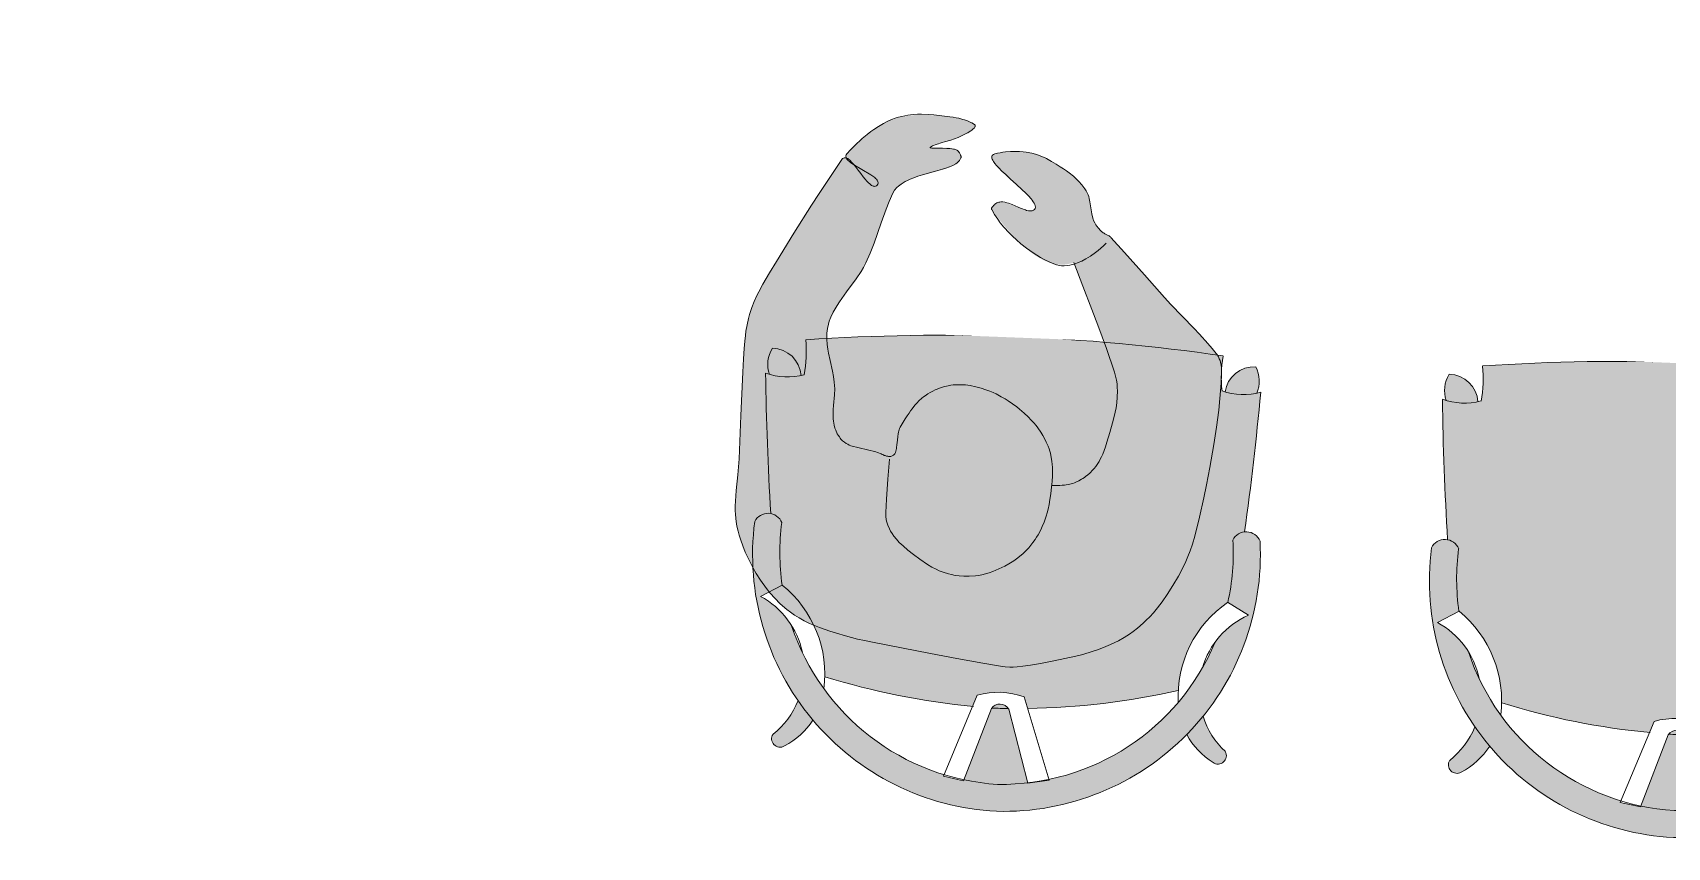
# Model space of a CAD drawing. Header units: millimetres. Extents: x 20521 to 81475, y 14901 to 52339.
# Drawn here: x 27099 to 28854, y 26085 to 26960 of the extents above; entities that cross this region are included whole.
import ezdxf

# ---------------------------------------------------------------- set-up
doc = ezdxf.new("R2010")
doc.units = ezdxf.units.MM
doc.header["$MEASUREMENT"] = 0
for name, color, linetype, lineweight in [('FURN-FREE', 1, 'Continuous', 0), ('PRES-FILL', 7, 'Continuous', 0), ('PRES-PEOP', 42, 'Continuous', 0)]:
    doc.layers.add(name, color=color, linetype=linetype, lineweight=lineweight)

# ---------------------------------------------------------------- blocks, each defined once
blk = doc.blocks.new('wishbone')
at = {"layer": 'PRES-FILL', "linetype": 'ByBlock', "lineweight": -2}
for points in [[(-37.8, 277.2, 0.130777), (-3.2, 307.3, -0.306335), (224.4, 469.1, -0.036506), (260.6, 465.6), (261, 466.7), (282.8, 462.6), (282.2, 460.9, -0.243242), (452, 307.3, 0.130777), (486.6, 277.2), (463.9, 264.3, -0.067728), (466.8, 197.2, 0.647408), (496, 197.1, 0.43745), (224.4, 498.1, 0.43745), (-47.2, 197.1, 0.647408), (-18, 197.2, -0.067728), (-15, 264.3)], [(224.4, 469.1, 0.032547), (192.1, 466.2), (215.5, 388, 0.563813), (234.1, 388.1), (260.6, 465.6, 0.036506)], [(6.8, 387.5, -0.023854), (23.5, 407.8, 0.127399), (-5.9, 436.8, 0.803319), (-18.7, 424.5, -0.128112)], [(425.3, 407.8, -0.023854), (442, 387.5, -0.128112), (467.5, 424.5, 0.803319), (454.7, 436.8, 0.127399)], [(463.7, 264.2, -0.23081), (414.2, 360.7, 0.052465), (254.4, 386.3), (254.3, 386.1), (249.9, 374.3, -0.15836), (199.4, 374.2), (195.2, 386.4, 0.052724), (34.6, 360.7, -0.23081), (-14.9, 264.2), (-15, 264.3, 0.067728), (-18, 197.2, -0.256697), (-30.3, 187.8, 0.011555), (-41.7, 37.5, -0.149337), (-0.1, 37.6, -0.072231), (0, 0, 0.02684), (224.4, -12, 0.02684), (448.8, 0, -0.072231), (448.9, 37.6, -0.149337), (490.5, 37.5, 0.011555), (479.1, 187.8, -0.256697), (466.8, 197.2, 0.067728), (463.9, 264.3)], [(-3.4, 38.5, 0.121346), (-37.4, 38.7, 0.226734), (-35.3, 10.3, 0.384766)], [(486.2, 38.7, 0.121346), (452.2, 38.5, 0.384766), (484.1, 10.3, 0.226734)]]:
    blk.add_hatch(color=7, dxfattribs=at).paths.add_polyline_path(points)
at = {"layer": 'FURN-FREE', "linetype": 'ByBlock', "lineweight": -2}
for p, q in [((169.1, 462.3), (192, 466.6)), ((199.4, 374.2), (169.1, 462.3)), ((192, 466.6), (215.5, 388)), ((234.1, 388.1), (261, 466.7)), ((282.8, 462.6), (249.9, 374.3)), ((261, 466.7), (282.8, 462.6)), ((-37.8, 277.2), (-14.9, 264.2)), ((486.6, 277.2), (463.7, 264.2))]:
    blk.add_line(p, q, dxfattribs=at)
for centre, radius, start, end in [((227.7, 222.1), 276, 90.6858, 185.1938), ((221.1, 222.1), 276, 354.8062, 89.3142), ((230.2, 219.9), 249.3, 91.3373, 159.4639), ((218.6, 219.9), 249.3, 20.5361, 88.6627), ((-10.9, 429.2), 9.04, 56.1779, 211.2802), ((-77, 357.2), 89.1, 19.9162, 49.1183), ((-47, 365.4), 82.3, 31.0105, 60.0518), ((495.8, 365.4), 82.3, 119.9482, 148.9895), ((525.8, 357.2), 89.1, 130.8817, 160.0838), ((459.8, 429.2), 9.04, 328.7198, 123.8221), ((236.4, -386.2), 773.7, 93.0479, 105.1203), ((224.8, 393.7), 10.9, 211.3681, 329.0276), ((236.4, -386.2), 773.7, 90.1983, 91.5103), ((212.4, -386.2), 773.7, 74.8797, 86.9521), ((-89.1, 363.1), 123.6, 306.8706, 4.9264), ((224.4, 451.9), 81.7, 252.2006, 288.1951), ((537.9, 363.1), 123.6, 175.0736, 233.1294), ((-77, 357.2), 89.1, 296.1194, 345.8993), ((525.8, 357.2), 89.1, 194.1007, 243.8806), ((230.2, 219.9), 249.3, 169.7255, 185.224), ((218.6, 219.9), 249.3, 354.776, 10.2745), ((-32.6, 203.7), 16, 204.3592, 336.0365), ((481.4, 203.7), 16, 203.9635, 335.6408), ((3216.8, -134.4), 3263, 174.3331, 176.9812), ((-2768, -134.4), 3263, 3.0188, 5.6669), ((-20.7, -30.5), 71.1, 73.2106, 107.1851), ((-6.7, 26.7), 33, 158.6902, 209.7899), ((-35, 42.1), 31.8, 269.3755, 353.5556), ((-129.6, 18.4), 130.9, 351.9351, 8.4606), ((578.4, 18.4), 130.9, 171.5394, 188.0649), ((469.5, -30.5), 71.1, 72.8149, 106.7894), ((483.8, 42.1), 31.8, 186.4444, 270.6245), ((455.5, 26.7), 33, 330.2101, 21.3098), ((223.7, 2082.7), 2094.7, 263.8705, 270.0203), ((225.1, 2082.7), 2094.7, 269.9797, 276.1295)]:
    blk.add_arc(centre, radius, start, end, dxfattribs=at)
blk = doc.blocks.new('wishbone_1')
at = {"layer": 'PRES-FILL', "linetype": 'ByBlock', "lineweight": -2}
for points in [[(-37.8, 277.2, 0.130777), (-3.2, 307.3, -0.306335), (224.4, 469.1, -0.036506), (260.6, 465.6), (261, 466.7), (282.8, 462.6), (282.2, 460.9, -0.243242), (452, 307.3, 0.130777), (486.6, 277.2), (463.9, 264.3, -0.067728), (466.8, 197.2, 0.647408), (496, 197.1, 0.43745), (224.4, 498.1, 0.43745), (-47.2, 197.1, 0.647408), (-18, 197.2, -0.067728), (-15, 264.3)], [(224.4, 469.1, 0.032547), (192.1, 466.2), (215.5, 388, 0.563813), (234.1, 388.1), (260.6, 465.6, 0.036506)], [(6.8, 387.5, -0.023854), (23.5, 407.8, 0.127399), (-5.9, 436.8, 0.803319), (-18.7, 424.5, -0.128112)], [(425.3, 407.8, -0.023854), (442, 387.5, -0.128112), (467.5, 424.5, 0.803319), (454.7, 436.8, 0.127399)], [(463.7, 264.2, -0.23081), (414.2, 360.7, 0.052465), (254.4, 386.3), (254.3, 386.1), (249.9, 374.3, -0.15836), (199.4, 374.2), (195.2, 386.4, 0.052724), (34.6, 360.7, -0.23081), (-14.9, 264.2), (-15, 264.3, 0.067728), (-18, 197.2, -0.256697), (-30.3, 187.8, 0.011555), (-41.7, 37.5, -0.149337), (-0.1, 37.6, -0.072231), (0, 0, 0.02684), (224.4, -12, 0.02684), (448.8, 0, -0.072231), (448.9, 37.6, -0.149337), (490.5, 37.5, 0.011555), (479.1, 187.8, -0.256697), (466.8, 197.2, 0.067728), (463.9, 264.3)], [(-3.4, 38.5, 0.121346), (-37.4, 38.7, 0.226734), (-35.3, 10.3, 0.384766)], [(486.2, 38.7, 0.121346), (452.2, 38.5, 0.384766), (484.1, 10.3, 0.226734)]]:
    blk.add_hatch(color=7, dxfattribs=at).paths.add_polyline_path(points)
at = {"layer": 'FURN-FREE', "linetype": 'ByBlock', "lineweight": -2}
for p, q in [((169.1, 462.3), (192, 466.6)), ((199.4, 374.2), (169.1, 462.3)), ((192, 466.6), (215.5, 388)), ((234.1, 388.1), (261, 466.7)), ((282.8, 462.6), (249.9, 374.3)), ((261, 466.7), (282.8, 462.6)), ((-37.8, 277.2), (-14.9, 264.2)), ((486.6, 277.2), (463.7, 264.2))]:
    blk.add_line(p, q, dxfattribs=at)
for centre, radius, start, end in [((227.7, 222.1), 276, 90.6858, 185.1938), ((221.1, 222.1), 276, 354.8062, 89.3142), ((230.2, 219.9), 249.3, 91.3373, 159.4639), ((218.6, 219.9), 249.3, 20.5361, 88.6627), ((-10.9, 429.2), 9.04, 56.1779, 211.2802), ((-77, 357.2), 89.1, 19.9162, 49.1183), ((-47, 365.4), 82.3, 31.0105, 60.0518), ((495.8, 365.4), 82.3, 119.9482, 148.9895), ((525.8, 357.2), 89.1, 130.8817, 160.0838), ((459.8, 429.2), 9.04, 328.7198, 123.8221), ((236.4, -386.2), 773.7, 93.0479, 105.1203), ((224.8, 393.7), 10.9, 211.3681, 329.0276), ((236.4, -386.2), 773.7, 90.1983, 91.5103), ((212.4, -386.2), 773.7, 74.8797, 86.9521), ((-89.1, 363.1), 123.6, 306.8706, 4.9264), ((224.4, 451.9), 81.7, 252.2006, 288.1951), ((537.9, 363.1), 123.6, 175.0736, 233.1294), ((-77, 357.2), 89.1, 296.1194, 345.8993), ((525.8, 357.2), 89.1, 194.1007, 243.8806), ((230.2, 219.9), 249.3, 169.7255, 185.224), ((218.6, 219.9), 249.3, 354.776, 10.2745), ((-32.6, 203.7), 16, 204.3592, 336.0365), ((481.4, 203.7), 16, 203.9635, 335.6408), ((3216.8, -134.4), 3263, 174.3331, 176.9812), ((-2768, -134.4), 3263, 3.0188, 5.6669), ((-20.7, -30.5), 71.1, 73.2106, 107.1851), ((-6.7, 26.7), 33, 158.6902, 209.7899), ((-35, 42.1), 31.8, 269.3755, 353.5556), ((-129.6, 18.4), 130.9, 351.9351, 8.4606), ((578.4, 18.4), 130.9, 171.5394, 188.0649), ((469.5, -30.5), 71.1, 72.8149, 106.7894), ((483.8, 42.1), 31.8, 186.4444, 270.6245), ((455.5, 26.7), 33, 330.2101, 21.3098), ((223.7, 2082.7), 2094.7, 263.8705, 270.0203), ((225.1, 2082.7), 2094.7, 269.9797, 276.1295)]:
    blk.add_arc(centre, radius, start, end, dxfattribs=at)
blk = doc.blocks.new('*U113')
at = {"layer": 'PRES-FILL', "color": 7, "linetype": 'ByBlock', "lineweight": -2, "rotation": 87.78686084466047}
for name, p in [('wishbone', (-344.5, 526.2)), ('wishbone_1', (-372.6, -200.7))]:
    blk.add_blockref(name, p, dxfattribs=at)
at = {"linetype": 'ByBlock', "lineweight": -2}
blk.add_wipeout([(-307.3, 1199.3), (891.8, 1153), (799.1, -1245.2), (-400, -1198.9)], dxfattribs=at).dxf.layer = 'FURN-FREE'
blk = doc.blocks.new('*U126')
at = {"layer": 'PRES-FILL', "linetype": 'ByBlock', "lineweight": -2}
h = blk.add_hatch(color=0, dxfattribs=at)
edge = h.paths.add_edge_path(flags=16)
edge.add_spline(control_points=[(-87.1, -291.1), (-88.9, -288.5), (-89.4, -283.3), (-89.5, -277.4)], knot_values=[0, 0, 0, 0, 1, 1, 1, 1], degree=3, periodic=0)
edge.add_spline(control_points=[(-89.5, -277.4), (-94.1, -264.3), (-102.3, -248.1), (-95, -247.6), (-88, -247), (-89.7, -264.1), (-89.5, -277.4)], knot_values=[0, 0, 0, 0, 0.509531, 0.509531, 0.509531, 1, 1, 1, 1], degree=3, periodic=0)
edge.add_spline(control_points=[(-89.5, -277.4), (-87.5, -283), (-86.2, -288.1), (-87.1, -291.1)], knot_values=[0, 0, 0, 0, 1, 1, 1, 1], degree=3, periodic=0)
edge.add_spline(control_points=[(-87.1, -291.1), (-86, -292.7), (-84.3, -293.3), (-82, -292.6), (-63.6, -286.7), (-44.9, -280.7), (-26.4, -274.1), (-4, -266.1), (18.4, -258.1), (40.8, -249.8), (62.1, -241.9), (84, -234.3), (102, -220.3), (117.4, -208.3), (129.9, -193.2), (142.6, -178.6), (163, -155.2), (182.9, -131.3), (203.2, -107.9), (213.2, -96.5), (224.2, -86), (234.3, -74.7), (246.7, -60.8), (254.8, -44.4), (259.7, -25), (268.8, 10.8), (269.4, 46.9), (252.7, 77.9), (241.3, 99.1), (227.3, 117.8), (212, 135.7), (198.2, 151.6), (184.4, 167.6), (170.6, 183.5), (153.9, 202.7), (137.1, 221.9), (119.8, 240.6), (106.8, 254.7), (88.4, 262.4), (71.1, 271.5), (49.3, 282.9), (28.3, 292.7), (3.3, 297.3), (-21.5, 302), (-44.7, 298.6), (-68.4, 290.7), (-91.1, 283.2), (-111.9, 273.8), (-130.5, 259.8), (-157.5, 239.5), (-182.8, 217.5), (-207.6, 194.9), (-226.2, 177.9), (-244, 160), (-260.3, 140.7), (-265.4, 134.8), (-270.1, 127.5), (-269.8, 119.5), (-269, 91.5), (-265, 65.1), (-263.2, 38), (-261.2, 9.3), (-260.2, -19.6), (-257.9, -48.3), (-257.6, -51.7), (-255, -54.6), (-254.2, -58), (-253.4, -61.6), (-253.2, -65.2), (-253.5, -68.8), (-254.4, -82.4), (-267.6, -92.2), (-268.2, -106.7), (-269, -125.4), (-262.5, -142.7), (-255.6, -157.8), (-248.2, -173.7), (-230.6, -189), (-215.1, -195.9), (-194.6, -205.1), (-227.5, -119.8), (-210.4, -122.7), (-200.6, -124.4), (-194.9, -152.8), (-181.9, -153.3), (-179.8, -153.3), (-175.7, -153.3), (-175.6, -151), (-174.7, -121.2), (-175.9, -84.2), (-191.9, -63.8), (-196.2, -58.4), (-202.4, -54.5), (-209.7, -51.7)], knot_values=[0, 0, 0, 0, 0.004098, 0.004098, 0.004098, 0.036354, 0.036354, 0.036354, 0.07573, 0.07573, 0.07573, 0.113201, 0.113201, 0.113201, 0.145266, 0.145266, 0.145266, 0.196552, 0.196552, 0.196552, 0.221625, 0.221625, 0.221625, 0.252365, 0.252365, 0.252365, 0.309173, 0.309173, 0.309173, 0.348127, 0.348127, 0.348127, 0.382965, 0.382965, 0.382965, 0.425054, 0.425054, 0.425054, 0.456865, 0.456865, 0.456865, 0.496842, 0.496842, 0.496842, 0.536467, 0.536467, 0.536467, 0.574696, 0.574696, 0.574696, 0.630228, 0.630228, 0.630228, 0.671879, 0.671879, 0.671879, 0.684675, 0.684675, 0.684675, 0.729775, 0.729775, 0.729775, 0.777357, 0.777357, 0.777357, 0.783126, 0.783126, 0.783126, 0.789055, 0.789055, 0.789055, 0.811446, 0.811446, 0.811446, 0.840448, 0.840448, 0.840448, 0.871083, 0.871083, 0.871083, 0.911485, 0.911485, 0.911485, 0.934486, 0.934486, 0.934486, 0.938181, 0.938181, 0.938181, 0.987094, 0.987094, 0.987094, 1, 1, 1, 1], degree=3, periodic=0)
edge.add_line((-209.7, -51.7), (-194, 0))
edge.add_spline(control_points=[(-194, 0), (-187, 22.7), (-179.6, 45.3), (-171.5, 67.7), (-163, 91.4), (-139.6, 107.6), (-118.7, 121.9), (-107.4, 129.7), (-96.1, 136.5), (-80.5, 136.9), (-68.4, 137.2), (-58.5, 133.8), (-50.1, 127.2)], knot_values=[0, 0, 0, 0, 0.324205, 0.324205, 0.324205, 0.66843, 0.66843, 0.66843, 0.855113, 0.855113, 0.855113, 1, 1, 1, 1], degree=3, periodic=0)
edge.add_line((-50.1, 127.2), (-43.4, 121.9))
edge.add_spline(control_points=[(-43.4, 121.9), (-53, 112), (-61.7, 101.2), (-66.2, 86.4), (-72, 67.4), (-70.6, 51.9), (-65.8, 32.4), (-60.9, 12.4), (-52.4, -3.9), (-40.5, -16.6), (-29.8, -28), (-15.7, -35.9), (4.1, -37.8), (21.4, -39.5), (32.8, -32.6), (46, -27.7), (56.1, -23.9), (64, -4.3), (73.4, -9.4), (78.2, -11.9), (80, -18.4), (83, -23.2), (90.4, -35.2), (104.9, -43.5), (103.9, -59.9), (102.6, -82.9), (81.9, -92.8), (71.8, -109.6), (62.8, -124.7), (56.9, -143.1), (45.7, -155.8), (27.6, -176.6), (-8.7, -176.6), (-33.9, -189.3), (-57.3, -201), (-80, -218.6), (-102.9, -230.2), (-126.4, -242.2), (-170.3, -203.5), (-183.9, -215.1), (-185.4, -216.4), (-186.2, -221.3), (-185.7, -224), (-184, -232.5), (-161.6, -243.7), (-165.3, -244.4), (-170.3, -245.4), (-189.8, -234), (-202.1, -232.4), (-207, -231.8), (-219.2, -228.5), (-217.4, -233.8), (-214.3, -243.7), (-208.3, -250.8), (-201.7, -257.1), (-184.8, -273.2), (-168.6, -289.9), (-141.4, -295.4), (-121.8, -299.2), (-104.3, -296.7), (-90.1, -293.9), (-88.5, -293.6), (-87.5, -292.6), (-87.1, -291.1)], knot_values=[0, 0, 0, 0, 0.044568, 0.044568, 0.044568, 0.101682, 0.101682, 0.101682, 0.159954, 0.159954, 0.159954, 0.212108, 0.212108, 0.212108, 0.25772, 0.25772, 0.25772, 0.292514, 0.292514, 0.292514, 0.310285, 0.310285, 0.310285, 0.355053, 0.355053, 0.355053, 0.417583, 0.417583, 0.417583, 0.47369, 0.47369, 0.47369, 0.564976, 0.564976, 0.564976, 0.649839, 0.649839, 0.649839, 0.736981, 0.736981, 0.736981, 0.746599, 0.746599, 0.746599, 0.777051, 0.777051, 0.777051, 0.817948, 0.817948, 0.817948, 0.83422, 0.83422, 0.83422, 0.863911, 0.863911, 0.863911, 0.939425, 0.939425, 0.939425, 0.993629, 0.993629, 0.993629, 1, 1, 1, 1], degree=3, periodic=0)
at = {"layer": 'PRES-PEOP', "color": 0, "linetype": 'ByBlock', "lineweight": -2, "flags": 128}
for points in [[(-250.1, -46.7), (-246, -46.2), (-242, -45.9), (-238.3, -45.8), (-234.8, -45.8), (-228.2, -46.1), (-222.5, -46.7), (-217.6, -47.6), (-213.6, -48.7), (-210.1, -49.8), (-207.3, -50.9), (-204.9, -52.1), (-202.9, -53.1), (-199.6, -55.3), (-197.4, -57.1), (-195.8, -58.6), (-193.7, -61.1), (-191.9, -63.8), (-189.4, -68.6), (-187.1, -73.3), (-185.1, -77.9), (-181.9, -87), (-179.4, -95.2), (-177.6, -102.6), (-176.4, -109), (-175.5, -114.7), (-174.9, -119.6), (-174.2, -128.1), (-174.1, -134.2), (-174.2, -138.7), (-174.7, -145.1), (-175.6, -151), (-175.6, -151.2), (-175.7, -151.4), (-175.8, -151.5), (-175.9, -151.6), (-176, -151.8), (-176.2, -152), (-176.4, -152.2), (-176.7, -152.3), (-176.9, -152.4), (-177.2, -152.5), (-177.5, -152.6), (-178, -152.8), (-178.5, -152.9), (-178.9, -152.9), (-179.7, -153.1), (-180.3, -153.1), (-181.1, -153.2), (-181.5, -153.2), (-181.9, -153.3), (-183.2, -153.3), (-184.4, -153.1), (-185.5, -152.8), (-186.6, -152.4), (-187.5, -151.9), (-188.4, -151.3), (-190.1, -150), (-191.6, -148.4), (-192.9, -146.7), (-194.1, -145.1), (-196.2, -141.7), (-199.6, -135.3), (-200.9, -133), (-202, -131.1), (-202.9, -129.5), (-203.8, -128.2), (-204.5, -127.1), (-205.9, -125.5), (-207, -124.5), (-207.8, -123.8), (-209.1, -123.1), (-209.7, -122.9), (-210.4, -122.7), (-211.9, -122.7), (-213.1, -123.1), (-214.1, -124), (-214.8, -125.1), (-215.3, -126.5), (-215.7, -128.1), (-215.9, -129.9), (-215.9, -131.9), (-215.9, -133.9), (-215.7, -138.3), (-215.2, -142.8), (-214.5, -147.4), (-213.1, -156.3), (-211.7, -164.2), (-210.6, -171.1), (-209.7, -176.7), (-209.2, -181.3), (-208.9, -185), (-208.8, -187.9), (-208.9, -190.2), (-209.1, -191.9), (-209.4, -193.2), (-209.8, -194.2), (-210.2, -194.9), (-211, -195.8), (-211.8, -196.3), (-212.5, -196.4), (-213.7, -196.3), (-215.1, -195.9), (-217.9, -194.7), (-220.5, -193.3), (-223.1, -191.9), (-225.5, -190.4), (-230.1, -187.4), (-234, -184.3), (-237.4, -181.5), (-240.3, -178.8), (-242.7, -176.4), (-246.7, -172), (-249.3, -168.6), (-251.2, -165.9), (-253.6, -161.9), (-254.6, -159.8), (-255.6, -157.8), (-258, -151.8), (-260.1, -146.6), (-261.8, -141.8), (-263.3, -137.7), (-264.4, -133.9), (-265.3, -130.7), (-266.7, -124.8), (-267.5, -120.4), (-267.9, -117), (-268.2, -111.9), (-268.2, -106.7), (-267.9, -104), (-267.4, -101.6), (-266.8, -99.5), (-266.1, -97.5), (-265.3, -95.7), (-263.7, -92.3), (-257.2, -80.9), (-255.9, -77.9), (-255, -75.7), (-254.4, -74), (-253.8, -71.4), (-253.5, -68.8), (-253.4, -67.4), (-253.4, -66.2), (-253.4, -65.2), (-253.4, -63.4), (-253.5, -62.1), (-253.6, -61.1), (-253.9, -59.5), (-254.2, -58), (-254.4, -57.4), (-254.6, -56.8), (-254.8, -56.3), (-255.2, -55.3), (-256.9, -51.8), (-257.3, -51), (-257.5, -50.3), (-257.6, -49.8), (-257.8, -49), (-257.9, -48.3), (-259.4, -26.7), (-261.2, 5.6), (-263.2, 38), (-264, 48.1), (-267.6, 83.2), (-268.4, 92.1), (-269.3, 105.6), (-269.7, 112.5), (-269.8, 119.5), (-269.8, 121.1), (-269.7, 122.5), (-269.5, 123.8), (-269.2, 125), (-268.9, 126.1), (-268.3, 128.1), (-267.6, 129.8), (-266.8, 131.3), (-266.2, 132.6), (-264.9, 134.8), (-263.8, 136.3), (-262.1, 138.6), (-260.3, 140.7), (-254.2, 147.8), (-243.1, 160), (-234.5, 169), (-221.2, 182.1), (-207.6, 194.9), (-188.8, 211.8), (-174.6, 224.2), (-163.8, 233.3), (-147.3, 246.7), (-130.5, 259.8), (-123.4, 264.8), (-117, 268.9), (-111.4, 272.2), (-106.3, 275), (-97.2, 279.5), (-90.3, 282.5), (-79.5, 286.8), (-68.4, 290.7), (-59.5, 293.5), (-51.7, 295.5), (-44.9, 296.9), (-39, 297.9), (-33.8, 298.6), (-29.2, 299), (-21.2, 299.4), (-15.2, 299.4), (-10.6, 299.1), (-3.7, 298.4), (3.3, 297.3), (12.4, 295.3), (20.2, 293.2), (26.9, 291.1), (32.6, 289.1), (42.4, 285.3), (49.6, 282.1), (60.4, 277), (71.1, 271.5), (84.1, 264.8), (93.9, 259.7), (100.9, 255.6), (106.1, 252.3), (109.7, 249.7), (112.4, 247.6), (116.3, 244.2), (119.8, 240.6), (132.7, 226.5), (151.7, 205.1), (170.6, 183.5), (191.3, 159.6), (212, 135.7), (217.7, 128.9), (222.5, 123), (230.7, 112.3), (236.6, 104.1), (240.9, 97.8), (247, 88.1), (249.9, 83), (252.7, 77.9), (255.6, 71.9), (258, 66.3), (259.9, 60.9), (261.5, 55.8), (262.7, 51), (264.5, 41.8), (265.5, 33.6), (265.9, 26.4), (266, 20), (265.5, 8.8), (264.6, 0.4), (263.7, -6), (261.9, -15.5), (259.7, -25), (257.7, -32.1), (255.7, -38.1), (253.8, -43.2), (251.9, -47.5), (250.1, -51.2), (248.5, -54.4), (245.4, -59.8), (242.9, -63.7), (240.9, -66.5), (237.7, -70.7), (234.3, -74.7), (226.6, -83), (214.8, -95.4), (208.9, -101.6), (203.2, -107.9), (172.9, -143.2), (142.6, -178.6), (133.1, -189.6), (125.9, -197.7), (120.3, -203.7), (115.9, -208), (112.6, -211.2), (107.4, -215.9), (102, -220.3), (98.6, -222.9), (91.9, -227.3), (85.9, -230.8), (80.5, -233.7), (75.7, -236), (67.1, -239.8), (54, -244.9), (40.8, -249.8), (7.2, -262.1), (-26.4, -274.1), (-40.3, -278.9), (-61.2, -285.9), (-82, -292.6), (-83.3, -292.9), (-84.4, -292.8), (-85.3, -292.5), (-86.1, -292), (-86.7, -291.3), (-87.3, -290.5), (-87.7, -289.5), (-88.1, -288.4), (-88.3, -287.3), (-88.6, -286.1), (-88.8, -283.5), (-89, -280.8), (-89.1, -278.1), (-89, -272.8), (-88.9, -268), (-88.8, -263.9), (-88.9, -260.4), (-89, -257.6), (-89.2, -255.3), (-89.5, -253.5), (-89.8, -252.1), (-90.2, -251), (-90.5, -250.1), (-90.9, -249.4), (-91.7, -248.5), (-92.3, -248), (-92.9, -247.7), (-93.9, -247.5), (-95, -247.6), (-96.1, -247.9), (-96.9, -248.4), (-97.6, -249.1), (-98, -249.9), (-98.2, -250.9), (-98.3, -251.9), (-98.3, -253), (-98.2, -254.2), (-98, -255.4), (-97.4, -257.9), (-96.5, -260.4), (-88.3, -281.5), (-87.6, -283.8), (-87.1, -285.8), (-86.9, -287.3), (-86.7, -288.6), (-86.7, -289.6), (-86.8, -290.5), (-87.2, -291.7), (-87.7, -292.5), (-88.1, -293), (-89, -293.5), (-90.1, -293.9), (-95.8, -294.9), (-100.9, -295.6), (-105.6, -296.2), (-109.7, -296.5), (-113.4, -296.8), (-120.1, -297), (-125.3, -296.9), (-129.2, -296.7), (-135.2, -296.2), (-141.4, -295.4), (-146.3, -294.4), (-150.6, -293.3), (-154.6, -292), (-158.2, -290.7), (-161.4, -289.2), (-167.3, -286.2), (-172.1, -283.3), (-176.2, -280.5), (-179.6, -277.9), (-185.4, -273), (-189.6, -269.2), (-195.7, -263.2), (-201.7, -257.1), (-204.2, -254.5), (-206.3, -252.1), (-208.2, -249.9), (-209.7, -247.9), (-211, -246.1), (-212.1, -244.6), (-213.9, -241.9), (-215, -239.8), (-215.8, -238.3), (-216.3, -237.2), (-216.9, -235.5), (-217.4, -233.8), (-217.5, -233.5), (-217.5, -233.1), (-217.4, -232.9), (-217.3, -232.6), (-217.1, -232.4), (-216.9, -232.2), (-216.7, -232), (-216.5, -231.9), (-216.2, -231.8), (-215.6, -231.6), (-214.9, -231.4), (-214.2, -231.4), (-213.5, -231.3), (-212.8, -231.3), (-211.5, -231.3), (-210.2, -231.4), (-208, -231.6), (-206.3, -231.8), (-205.2, -232), (-204.3, -232.1), (-203.7, -232.2), (-202.9, -232.3), (-202.1, -232.4), (-199.8, -232.9), (-197.4, -233.4), (-195.2, -234), (-190.9, -235.4), (-187, -236.8), (-180.4, -239.4), (-178, -240.4), (-176, -241.1), (-174.3, -241.8), (-172.9, -242.3), (-170.6, -243.1), (-169, -243.6), (-167.9, -243.9), (-166.5, -244.2), (-165.3, -244.4), (-165, -244.4), (-164.8, -244.3), (-164.7, -244.1), (-164.7, -243.9), (-164.9, -243.7), (-165.1, -243.4), (-165.4, -243), (-165.7, -242.7), (-166.1, -242.3), (-167, -241.5), (-168.1, -240.6), (-169.1, -239.8), (-170.2, -238.9), (-172.4, -237.1), (-174.5, -235.4), (-178.1, -232.4), (-179.4, -231.3), (-180.5, -230.3), (-182.2, -228.6), (-183.4, -227.4), (-184.1, -226.5), (-184.6, -225.8), (-185.2, -224.9), (-185.7, -224), (-185.7, -223.8), (-185.8, -223.6), (-185.9, -223.1), (-186, -222.6), (-186, -222.1), (-186, -221.6), (-186, -221.1), (-185.9, -220.2), (-185.8, -219.4), (-185.7, -218.7), (-185.5, -218), (-185.4, -217.5), (-185.2, -217.1), (-185.1, -216.8), (-185, -216.5), (-184.8, -216), (-184.6, -215.7), (-184.4, -215.5), (-184.2, -215.3), (-183.9, -215.1), (-182.4, -214.3), (-180.8, -213.8), (-179.1, -213.5), (-177.4, -213.4), (-175.6, -213.5), (-171.9, -214.1), (-168.1, -215), (-164.4, -216.2), (-160.7, -217.6), (-153.5, -220.5), (-140.3, -226.1), (-135.2, -228), (-130.8, -229.5), (-127, -230.7), (-123.7, -231.5), (-120.9, -232), (-116, -232.6), (-112.5, -232.6), (-110, -232.4), (-106.3, -231.6), (-102.9, -230.2), (-94.3, -225.6), (-86.8, -221.2), (-73.6, -213), (-53.9, -200.5), (-43.9, -194.6), (-33.9, -189.3), (-29, -187), (-24.3, -185.2), (-15.1, -182.2), (1.7, -177.6), (14.2, -174), (18.7, -172.4), (26.4, -169.4), (31.8, -166.7), (35.6, -164.4), (38.4, -162.5), (42.2, -159.4), (45.7, -155.8), (47.8, -153.3), (49.7, -150.9), (52.9, -146.1), (55.4, -141.7), (57.5, -137.8), (61, -130.7), (66.2, -120), (68.9, -114.7), (71.8, -109.6), (73.8, -106.5), (75.9, -103.7), (80.1, -98.7), (88, -90.3), (91, -87.1), (93.4, -84.3), (95.4, -81.7), (97.1, -79.4), (98.4, -77.2), (100.5, -73.4), (101.8, -70.3), (102.6, -67.9), (103.5, -64), (103.8, -62), (103.9, -59.9), (104, -58.5), (104, -57), (103.7, -54.4), (103.2, -52.1), (102.5, -50), (101.7, -48.1), (100.9, -46.4), (100, -44.8), (83, -23.2), (81.9, -21.3), (80, -17.9), (79.4, -16.6), (78.7, -15.5), (78.2, -14.5), (77.6, -13.7), (76.7, -12.4), (75.9, -11.5), (75.3, -10.9), (74.9, -10.5), (74.1, -9.9), (73.4, -9.4), (72.6, -9), (71.8, -8.7), (71, -8.6), (70.3, -8.5), (69.6, -8.6), (68.9, -8.8), (68.2, -9), (66.9, -9.6), (65.7, -10.3), (64.5, -11.2), (63.4, -12.1), (62.4, -13.1), (60.5, -15), (57, -18.7), (54.3, -21.5), (52.3, -23.5), (50.8, -24.8), (49.6, -25.7), (48.7, -26.3), (47.4, -27.1), (46, -27.7), (36.2, -31.4), (32.5, -32.8), (29.2, -33.9), (26.3, -34.8), (23.7, -35.5), (19.1, -36.5), (15.5, -37.2), (12.8, -37.5), (8.5, -37.8), (6.3, -37.8), (4.1, -37.8), (0.6, -37.6), (-2.5, -37.2), (-5.4, -36.7), (-8.1, -36.1), (-10.5, -35.5), (-15, -34), (-18.7, -32.5), (-21.9, -31), (-24.6, -29.5), (-26.8, -28.2), (-30.6, -25.6), (-33.3, -23.5), (-37, -20.2), (-40.5, -16.6), (-44.7, -11.6), (-48.2, -6.9), (-51.1, -2.7), (-53.4, 1.2), (-55.4, 4.7), (-57, 7.8), (-59.6, 13.5), (-61.4, 18), (-62.6, 21.5), (-64.3, 26.8), (-65.8, 32.4), (-66.6, 36), (-68, 42.6), (-68.9, 48.2), (-69.4, 53.1), (-69.7, 57.2), (-69.8, 60.9), (-69.7, 64), (-69.4, 69.6), (-68.9, 73.7), (-68.4, 76.8), (-67.5, 81.6), (-66.2, 86.4), (-65.4, 89.1), (-64.5, 91.6), (-63.5, 93.9), (-61.5, 98.1), (-59.6, 101.6), (-57.8, 104.5), (-56.1, 107.1), (-52.9, 111.3), (-50.3, 114.4), (-46.4, 118.9), (-42.3, 123.1), (-37.1, 128.3), (-32.5, 132.6), (-28.4, 136.3), (-24.6, 139.5), (-21.2, 142.1), (-18.2, 144.3), (-12.6, 147.9), (-8.1, 150.4), (-4.7, 152.2), (0.8, 154.6), (3.7, 155.6), (6.7, 156.6), (10.5, 157.8), (14, 158.6), (17.3, 159.3), (20.3, 159.8), (25.9, 160.4), (30.8, 160.6), (35, 160.6), (38.7, 160.4), (45, 159.7), (49.7, 158.9), (56.6, 157.4), (63.4, 155.6), (67.5, 154.2), (71.3, 152.7), (74.9, 151), (78.1, 149.4), (81.1, 147.6), (86.5, 144), (91, 140.4), (94.7, 137), (97.9, 133.8), (100.4, 130.8), (102.6, 128.1), (106, 123.2), (108.4, 119.2), (110, 116.1), (112.1, 111.4), (113.9, 106.4), (116.9, 96.8), (119.3, 88.4), (121.2, 81), (122.4, 74.5), (123.2, 69), (123.5, 64.2), (123.6, 60.1), (123.4, 56.6), (123.1, 53.6), (122.7, 51), (121.5, 46.6), (120.4, 43.5), (119.3, 41.2), (117.4, 37.9), (115, 34.8), (105.5, 23.9), (91, 7.9), (76.2, -7.9)], [(-209.7, -51.7), (-201.8, -25.9), (-194, 0), (-188.7, 17), (-180.3, 42.5), (-171.5, 67.7), (-169.8, 72), (-167.9, 75.9), (-165.8, 79.5), (-163.7, 82.7), (-161.6, 85.6), (-157.2, 90.9), (-153, 95.2), (-149.2, 98.9), (-142, 105.1), (-136.3, 109.5), (-127.6, 115.8), (-118.7, 121.9), (-114.4, 124.8), (-110.6, 127.2), (-107.2, 129.2), (-104.2, 130.8), (-101.6, 132), (-99.2, 133), (-97, 133.9), (-93.2, 135.1), (-90.2, 135.8), (-87.9, 136.2), (-84.3, 136.7), (-80.5, 136.9), (-78.3, 136.9), (-76.2, 136.8), (-74.3, 136.7), (-72.6, 136.5), (-69.4, 136), (-66.7, 135.4), (-64.5, 134.8), (-62.5, 134.1), (-60.8, 133.5), (-58, 132.2), (-56, 131.1), (-54.5, 130.2), (-52.3, 128.8), (-50.1, 127.2), (-46.8, 124.6), (-43.4, 121.9)]]:
    blk.add_lwpolyline(points, dxfattribs=at)
blk = doc.blocks.new('*U127')
at = {"layer": 'PRES-FILL', "linetype": 'ByBlock', "lineweight": -2, "extrusion": (0, 0, -1)}
h = blk.add_hatch(color=0, dxfattribs=at)
edge = h.paths.add_edge_path(flags=16)
edge.add_spline(control_points=[(87.1, -291.1), (88.9, -288.5), (89.4, -283.3), (89.5, -277.4)], knot_values=[0, 0, 0, 0, 1, 1, 1, 1], degree=3, periodic=0)
edge.add_spline(control_points=[(89.5, -277.4), (94.1, -264.3), (102.3, -248.1), (95, -247.6), (88, -247), (89.7, -264.1), (89.5, -277.4)], knot_values=[0, 0, 0, 0, 0.509531, 0.509531, 0.509531, 1, 1, 1, 1], degree=3, periodic=0)
edge.add_spline(control_points=[(89.5, -277.4), (87.5, -283), (86.2, -288.1), (87.1, -291.1)], knot_values=[0, 0, 0, 0, 1, 1, 1, 1], degree=3, periodic=0)
edge.add_spline(control_points=[(87.1, -291.1), (86, -292.7), (84.3, -293.3), (82, -292.6), (63.6, -286.7), (44.9, -280.7), (26.4, -274.1), (4, -266.1), (-18.4, -258.1), (-40.8, -249.8), (-62.1, -241.9), (-84, -234.3), (-102, -220.3), (-117.4, -208.3), (-129.9, -193.2), (-142.6, -178.6), (-163, -155.2), (-182.9, -131.3), (-203.2, -107.9), (-213.2, -96.5), (-224.2, -86), (-234.3, -74.7), (-246.7, -60.8), (-254.8, -44.4), (-259.7, -25), (-268.8, 10.8), (-269.4, 46.9), (-252.7, 77.9), (-241.3, 99.1), (-227.3, 117.8), (-212, 135.7), (-198.2, 151.6), (-184.4, 167.6), (-170.6, 183.5), (-153.9, 202.7), (-137.1, 221.9), (-119.8, 240.6), (-106.8, 254.7), (-88.4, 262.4), (-71.1, 271.5), (-49.3, 282.9), (-28.3, 292.7), (-3.3, 297.3), (21.5, 302), (44.7, 298.6), (68.4, 290.7), (91.1, 283.2), (111.9, 273.8), (130.5, 259.8), (157.5, 239.5), (182.8, 217.5), (207.6, 194.9), (226.2, 177.9), (244, 160), (260.3, 140.7), (265.4, 134.8), (270.1, 127.5), (269.8, 119.5), (269, 91.5), (265, 65.1), (263.2, 38), (261.2, 9.3), (260.2, -19.6), (257.9, -48.3), (257.6, -51.7), (255, -54.6), (254.2, -58), (253.4, -61.6), (253.2, -65.2), (253.5, -68.8), (254.4, -82.4), (267.6, -92.2), (268.2, -106.7), (269, -125.4), (262.5, -142.7), (255.6, -157.8), (248.2, -173.7), (230.6, -189), (215.1, -195.9), (194.6, -205.1), (227.5, -119.8), (210.4, -122.7), (200.6, -124.4), (194.9, -152.8), (181.9, -153.3), (179.8, -153.3), (175.7, -153.3), (175.6, -151), (174.7, -121.2), (175.9, -84.2), (191.9, -63.8), (196.2, -58.4), (202.4, -54.5), (209.7, -51.7)], knot_values=[0, 0, 0, 0, 0.004098, 0.004098, 0.004098, 0.036354, 0.036354, 0.036354, 0.07573, 0.07573, 0.07573, 0.113201, 0.113201, 0.113201, 0.145266, 0.145266, 0.145266, 0.196552, 0.196552, 0.196552, 0.221625, 0.221625, 0.221625, 0.252365, 0.252365, 0.252365, 0.309173, 0.309173, 0.309173, 0.348127, 0.348127, 0.348127, 0.382965, 0.382965, 0.382965, 0.425054, 0.425054, 0.425054, 0.456865, 0.456865, 0.456865, 0.496842, 0.496842, 0.496842, 0.536467, 0.536467, 0.536467, 0.574696, 0.574696, 0.574696, 0.630228, 0.630228, 0.630228, 0.671879, 0.671879, 0.671879, 0.684675, 0.684675, 0.684675, 0.729775, 0.729775, 0.729775, 0.777357, 0.777357, 0.777357, 0.783126, 0.783126, 0.783126, 0.789055, 0.789055, 0.789055, 0.811446, 0.811446, 0.811446, 0.840448, 0.840448, 0.840448, 0.871083, 0.871083, 0.871083, 0.911485, 0.911485, 0.911485, 0.934486, 0.934486, 0.934486, 0.938181, 0.938181, 0.938181, 0.987094, 0.987094, 0.987094, 1, 1, 1, 1], degree=3, periodic=0)
edge.add_line((209.7, -51.7), (194, 0))
edge.add_spline(control_points=[(194, 0), (187, 22.7), (179.6, 45.3), (171.5, 67.7), (163, 91.4), (139.6, 107.6), (118.7, 121.9), (107.4, 129.7), (96.1, 136.5), (80.5, 136.9), (68.4, 137.2), (58.5, 133.8), (50.1, 127.2)], knot_values=[0, 0, 0, 0, 0.324205, 0.324205, 0.324205, 0.66843, 0.66843, 0.66843, 0.855113, 0.855113, 0.855113, 1, 1, 1, 1], degree=3, periodic=0)
edge.add_line((50.1, 127.2), (43.4, 121.9))
edge.add_spline(control_points=[(43.4, 121.9), (53, 112), (61.7, 101.2), (66.2, 86.4), (72, 67.4), (70.6, 51.9), (65.8, 32.4), (60.9, 12.4), (52.4, -3.9), (40.5, -16.6), (29.8, -28), (15.7, -35.9), (-4.1, -37.8), (-21.4, -39.5), (-32.8, -32.6), (-46, -27.7), (-56.1, -23.9), (-64, -4.3), (-73.4, -9.4), (-78.2, -11.9), (-80, -18.4), (-83, -23.2), (-90.4, -35.2), (-104.9, -43.5), (-103.9, -59.9), (-102.6, -82.9), (-81.9, -92.8), (-71.8, -109.6), (-62.8, -124.7), (-56.9, -143.1), (-45.7, -155.8), (-27.6, -176.6), (8.7, -176.6), (33.9, -189.3), (57.3, -201), (80, -218.6), (102.9, -230.2), (126.4, -242.2), (170.3, -203.5), (183.9, -215.1), (185.4, -216.4), (186.2, -221.3), (185.7, -224), (184, -232.5), (161.6, -243.7), (165.3, -244.4), (170.3, -245.4), (189.8, -234), (202.1, -232.4), (207, -231.8), (219.2, -228.5), (217.4, -233.8), (214.3, -243.7), (208.3, -250.8), (201.7, -257.1), (184.8, -273.2), (168.6, -289.9), (141.4, -295.4), (121.8, -299.2), (104.3, -296.7), (90.1, -293.9), (88.5, -293.6), (87.5, -292.6), (87.1, -291.1)], knot_values=[0, 0, 0, 0, 0.044568, 0.044568, 0.044568, 0.101682, 0.101682, 0.101682, 0.159954, 0.159954, 0.159954, 0.212108, 0.212108, 0.212108, 0.25772, 0.25772, 0.25772, 0.292514, 0.292514, 0.292514, 0.310285, 0.310285, 0.310285, 0.355053, 0.355053, 0.355053, 0.417583, 0.417583, 0.417583, 0.47369, 0.47369, 0.47369, 0.564976, 0.564976, 0.564976, 0.649839, 0.649839, 0.649839, 0.736981, 0.736981, 0.736981, 0.746599, 0.746599, 0.746599, 0.777051, 0.777051, 0.777051, 0.817948, 0.817948, 0.817948, 0.83422, 0.83422, 0.83422, 0.863911, 0.863911, 0.863911, 0.939425, 0.939425, 0.939425, 0.993629, 0.993629, 0.993629, 1, 1, 1, 1], degree=3, periodic=0)
at = {"layer": 'PRES-PEOP', "color": 0, "linetype": 'ByBlock', "lineweight": -2, "extrusion": (0, 0, -1), "flags": 128}
for points in [[(250.1, -46.7), (245.8, -46.4), (241.8, -46.3), (238, -46.3), (230.9, -46.7), (224.9, -47.4), (219.8, -48.3), (215.4, -49.4), (211.8, -50.5), (208.7, -51.6), (206.2, -52.7), (204, -53.8), (200.5, -55.8), (198, -57.6), (196.3, -59), (194, -61.3), (191.9, -63.8), (189.2, -68), (186.9, -72.2), (184.9, -76.5), (183.3, -80.6), (181.9, -84.7), (179.7, -92.6), (178.1, -99.8), (177.1, -106.2), (176.3, -112), (175.5, -122), (175.2, -129.5), (175.1, -140.6), (175.3, -145.9), (175.6, -151), (175.6, -151.2), (175.7, -151.4), (175.7, -151.6), (175.8, -151.7), (175.9, -151.9), (176, -152), (176.2, -152.2), (176.5, -152.4), (176.7, -152.5), (177, -152.6), (177.3, -152.8), (177.5, -152.8), (178.1, -153), (178.6, -153.1), (179, -153.1), (179.8, -153.2), (180.4, -153.2), (180.8, -153.2), (181.4, -153.3), (181.7, -153.3), (181.9, -153.3), (183.1, -153.2), (184.3, -152.9), (185.4, -152.6), (186.4, -152.1), (187.3, -151.6), (188.2, -150.9), (189.8, -149.5), (191.3, -147.9), (192.6, -146.3), (193.8, -144.6), (195.9, -141.2), (199.5, -135), (200.8, -132.7), (201.9, -130.9), (202.9, -129.3), (203.8, -128), (204.6, -127), (205.9, -125.4), (207, -124.4), (207.8, -123.8), (209.1, -123.1), (210.4, -122.7), (211.9, -122.7), (213.1, -123.1), (214, -124), (214.6, -125.1), (215.1, -126.5), (215.4, -128.2), (215.6, -130), (215.7, -132), (215.6, -134), (215.3, -138.5), (214.8, -143), (214.1, -147.6), (212.6, -156.6), (211.2, -164.6), (210, -171.4), (209.2, -177.1), (208.6, -181.7), (208.4, -185.4), (208.3, -188.3), (208.4, -190.5), (208.7, -192.2), (209, -193.5), (209.4, -194.5), (209.8, -195.2), (210.8, -196.1), (211.6, -196.4), (212.3, -196.5), (213.6, -196.4), (215.1, -195.9), (218, -194.6), (220.7, -193.1), (223.3, -191.6), (228.2, -188.5), (232.4, -185.4), (236.1, -182.4), (239.1, -179.7), (241.7, -177.2), (243.8, -174.9), (247.4, -170.8), (249.8, -167.6), (251.5, -165.2), (253.7, -161.5), (255.6, -157.8), (258.1, -152), (260.2, -146.7), (262, -142.1), (263.4, -137.9), (264.5, -134.2), (265.4, -130.9), (266.7, -125), (267.5, -120.5), (267.9, -117.1), (268.2, -111.9), (268.2, -106.7), (267.9, -104), (267.4, -101.6), (266.8, -99.4), (266.1, -97.4), (265.3, -95.6), (263.7, -92.2), (257.3, -80.8), (255.9, -77.9), (255, -75.7), (254.4, -74), (253.8, -71.4), (253.5, -68.8), (253.4, -67.4), (253.4, -66.2), (253.4, -65.2), (253.4, -63.4), (253.5, -62.1), (253.6, -61), (253.9, -59.5), (254.2, -58), (254.4, -57.4), (254.6, -56.8), (254.8, -56.3), (255.2, -55.3), (256.9, -51.8), (257.3, -51), (257.5, -50.3), (257.6, -49.8), (257.8, -49), (257.9, -48.3), (259.4, -26.7), (261.2, 5.6), (263.2, 38), (264.9, 58.2), (267.9, 88.5), (269.1, 103.9), (269.5, 111.7), (269.8, 119.5), (269.8, 121), (269.7, 122.4), (269.5, 123.7), (269.3, 124.9), (269, 126), (268.3, 128), (267.6, 129.8), (266.9, 131.2), (266.2, 132.5), (264.9, 134.7), (263.8, 136.3), (262.1, 138.6), (260.3, 140.7), (254.2, 147.9), (243, 160.1), (234.4, 169.1), (221.2, 182.2), (207.6, 194.9), (188.9, 211.7), (174.6, 224.1), (163.8, 233.3), (147.3, 246.7), (130.5, 259.8), (123.4, 264.8), (117, 268.9), (111.4, 272.2), (106.3, 275), (97.2, 279.5), (90.2, 282.5), (79.5, 286.8), (68.4, 290.7), (59.5, 293.4), (51.8, 295.5), (45, 296.9), (39.1, 297.9), (33.9, 298.6), (29.3, 299), (21.3, 299.4), (15.2, 299.4), (10.6, 299.1), (3.7, 298.4), (-3.3, 297.3), (-12.5, 295.3), (-20.2, 293.3), (-26.9, 291.2), (-32.6, 289.2), (-42.4, 285.3), (-49.6, 282.1), (-60.3, 277), (-71.1, 271.5), (-84.2, 264.8), (-93.9, 259.7), (-101, 255.6), (-106.1, 252.3), (-109.8, 249.7), (-112.4, 247.6), (-116.2, 244.2), (-119.8, 240.6), (-132.7, 226.5), (-151.7, 205.1), (-170.6, 183.5), (-191.3, 159.6), (-212, 135.7), (-217.7, 128.9), (-222.5, 123), (-230.7, 112.3), (-236.6, 104.1), (-240.9, 97.7), (-247, 88), (-252.7, 77.9), (-255.6, 72), (-258, 66.4), (-259.9, 61), (-261.5, 55.9), (-262.7, 51.1), (-264.5, 42), (-265.5, 33.8), (-265.9, 26.6), (-266, 20.3), (-265.5, 9), (-264.6, 0.6), (-263.7, -5.8), (-261.9, -15.4), (-259.7, -25), (-257.7, -32.1), (-255.7, -38.1), (-253.8, -43.2), (-251.9, -47.5), (-250.1, -51.2), (-248.5, -54.4), (-245.4, -59.8), (-242.9, -63.7), (-240.9, -66.5), (-237.7, -70.7), (-234.3, -74.7), (-226.6, -83.1), (-214.8, -95.4), (-208.9, -101.6), (-203.2, -107.9), (-172.9, -143.3), (-142.6, -178.6), (-133.1, -189.6), (-125.8, -197.7), (-120.2, -203.7), (-115.9, -208.1), (-112.6, -211.2), (-107.4, -215.9), (-102, -220.3), (-98.6, -222.9), (-91.9, -227.3), (-85.9, -230.8), (-80.5, -233.7), (-75.7, -236), (-67.1, -239.8), (-54, -244.9), (-40.8, -249.8), (-7.2, -262.1), (26.4, -274.1), (40.3, -278.9), (61.2, -285.9), (82, -292.6), (83.3, -292.9), (84.4, -292.8), (85.3, -292.6), (86.1, -292.1), (86.8, -291.4), (87.3, -290.5), (87.8, -289.6), (88.1, -288.5), (88.4, -287.4), (88.7, -286.2), (89, -283.6), (89.2, -280.9), (89.2, -278.3), (89.2, -273), (89.1, -263.6), (89.2, -260.3), (89.3, -257.5), (89.5, -255.3), (89.8, -253.6), (90.1, -252.2), (90.4, -251.1), (90.8, -250.2), (91.1, -249.5), (91.9, -248.6), (92.5, -248.1), (93, -247.8), (93.9, -247.6), (95, -247.6), (96, -247.8), (96.8, -248.3), (97.4, -249), (97.8, -249.8), (98.1, -250.7), (98.1, -251.7), (98.1, -252.8), (98, -253.9), (97.8, -255.1), (97.2, -257.6), (96.4, -260.1), (88.4, -281.3), (87.7, -283.7), (87.2, -285.7), (86.9, -287.3), (86.8, -288.6), (86.8, -289.6), (86.9, -290.4), (87.3, -291.7), (87.7, -292.5), (88.2, -293), (89, -293.5), (90.1, -293.9), (95.6, -294.9), (100.6, -295.6), (105.2, -296.2), (109.3, -296.6), (113, -296.8), (116.3, -296.9), (122.2, -297), (126.8, -296.8), (130.4, -296.6), (135.8, -296.1), (141.4, -295.4), (146.4, -294.4), (151, -293.2), (155, -291.9), (158.6, -290.5), (161.9, -289.1), (164.9, -287.6), (170.1, -284.5), (174.5, -281.6), (178.2, -278.8), (184.4, -273.7), (188.8, -269.7), (201.7, -257.1), (204.1, -254.6), (206.2, -252.4), (208, -250.3), (209.5, -248.5), (210.7, -246.8), (211.8, -245.3), (213.5, -242.6), (214.6, -240.5), (215.4, -238.9), (216.5, -236.4), (217.4, -233.8), (217.5, -233.4), (217.6, -233), (217.5, -232.7), (217.4, -232.4), (217.3, -232.1), (217.1, -231.9), (216.9, -231.7), (216.7, -231.5), (216.4, -231.4), (216.1, -231.3), (215.5, -231.1), (214.8, -231), (214.1, -231), (213.4, -231), (212.7, -231), (211.4, -231.1), (210.1, -231.2), (207.9, -231.5), (206.3, -231.8), (205.1, -232), (204.3, -232.1), (203.7, -232.2), (202.8, -232.3), (202.1, -232.4), (199.7, -232.8), (197.4, -233.4), (195.1, -234), (192.9, -234.7), (188.7, -236.2), (181.4, -239.1), (178.8, -240.2), (176.5, -241.1), (174.7, -241.8), (173.2, -242.4), (171.9, -242.9), (169.8, -243.6), (168.5, -244), (167.5, -244.2), (166.3, -244.4), (165.8, -244.4), (165.3, -244.4), (165, -244.3), (164.9, -244.2), (164.8, -244), (164.9, -243.8), (165.1, -243.5), (165.4, -243.2), (165.7, -242.9), (166.1, -242.6), (166.5, -242.2), (167.5, -241.4), (168.5, -240.6), (169.6, -239.8), (170.8, -238.9), (173, -237.3), (175, -235.7), (178.6, -232.8), (179.9, -231.7), (180.9, -230.7), (181.8, -229.8), (183.2, -228.3), (184, -227.2), (184.6, -226.4), (185.2, -225.2), (185.5, -224.6), (185.7, -224), (185.8, -223.5), (185.8, -223), (185.9, -222.5), (185.9, -222), (185.9, -221.5), (185.8, -220.5), (185.7, -219.6), (185.6, -218.9), (185.5, -218.3), (185.3, -217.7), (185.2, -217.3), (185.1, -216.9), (184.9, -216.6), (184.7, -216.1), (184.5, -215.8), (184.4, -215.6), (184.2, -215.3), (183.9, -215.1), (182.5, -214.2), (181, -213.6), (179.4, -213.2), (177.7, -213.1), (176, -213.1), (172.4, -213.6), (168.7, -214.5), (164.9, -215.7), (161.3, -217), (154, -220), (140.6, -225.7), (135.5, -227.7), (131.1, -229.2), (127.2, -230.4), (123.9, -231.3), (121, -231.9), (116.1, -232.5), (112.6, -232.5), (110, -232.3), (106.3, -231.6), (104.6, -231), (102.9, -230.2), (94.3, -225.6), (86.8, -221.2), (73.7, -213), (53.9, -200.5), (43.9, -194.6), (33.9, -189.3), (29, -187), (24.3, -185.2), (15, -182.1), (-1.8, -177.5), (-14.3, -173.9), (-18.9, -172.3), (-26.5, -169.3), (-31.9, -166.6), (-35.7, -164.3), (-38.5, -162.5), (-42.3, -159.3), (-45.7, -155.8), (-47.8, -153.4), (-49.6, -151), (-52.8, -146.2), (-55.3, -141.8), (-57.4, -137.9), (-61, -130.7), (-66.2, -120), (-68.9, -114.7), (-71.8, -109.6), (-73.8, -106.5), (-75.9, -103.7), (-80.1, -98.8), (-88, -90.4), (-91, -87.2), (-93.4, -84.4), (-95.4, -81.8), (-97.1, -79.5), (-98.5, -77.4), (-100.5, -73.5), (-101.8, -70.4), (-102.6, -67.9), (-103.5, -64.1), (-103.8, -62.1), (-103.9, -59.9), (-104, -58.4), (-104, -57), (-103.7, -54.4), (-103.1, -52), (-102.5, -49.9), (-101.7, -48), (-100.8, -46.3), (-100, -44.7), (-83, -23.2), (-82.4, -22.3), (-81.4, -20.5), (-79.8, -17.2), (-79.1, -16), (-78.6, -15), (-78, -14.1), (-77.5, -13.4), (-76.6, -12.2), (-75.9, -11.4), (-75.3, -10.8), (-74.9, -10.4), (-74.1, -9.8), (-73.4, -9.4), (-72.5, -9), (-71.7, -8.7), (-70.9, -8.6), (-70.1, -8.5), (-69.4, -8.6), (-68.7, -8.8), (-68, -9), (-66.7, -9.6), (-65.4, -10.3), (-64.3, -11.2), (-63.2, -12.1), (-62.2, -13.1), (-60.2, -15), (-56.8, -18.7), (-54.2, -21.5), (-52.3, -23.5), (-50.7, -24.8), (-49.6, -25.7), (-48.7, -26.3), (-47.4, -27.1), (-46, -27.7), (-36.3, -31.5), (-32.7, -33), (-29.5, -34.1), (-26.6, -35.1), (-24, -35.8), (-21.8, -36.4), (-17.7, -37.2), (-14.5, -37.7), (-12, -37.9), (-8.1, -38), (-6.1, -37.9), (-4.1, -37.8), (-0.5, -37.4), (2.8, -36.9), (5.7, -36.4), (8.4, -35.7), (10.9, -35.1), (15.4, -33.6), (19.1, -32.1), (22.2, -30.6), (24.8, -29.2), (27, -27.8), (30.7, -25.3), (33.3, -23.3), (37, -20.1), (40.5, -16.6), (42.6, -14.2), (46.5, -9.4), (49.7, -5), (52.3, -0.9), (54.5, 2.8), (56.2, 6.1), (59.1, 12.2), (61, 17), (62.4, 20.7), (64.2, 26.4), (65.8, 32.4), (66.6, 36), (68, 42.6), (68.9, 48.2), (69.5, 52.9), (69.8, 57.1), (69.9, 60.7), (69.9, 63.8), (69.6, 69.3), (69.1, 73.5), (68.6, 76.6), (67.5, 81.4), (66.2, 86.4), (65.3, 89.2), (64.4, 91.7), (63.4, 94.1), (61.4, 98.3), (59.4, 101.8), (57.6, 104.7), (55.9, 107.2), (52.7, 111.4), (50.2, 114.5), (46.3, 118.9), (42.3, 123.1), (37.2, 128.3), (32.5, 132.6), (28.4, 136.3), (24.6, 139.5), (21.2, 142.1), (18.1, 144.3), (12.5, 147.9), (8, 150.4), (4.5, 152.2), (-0.9, 154.6), (-6.7, 156.6), (-10.4, 157.8), (-13.9, 158.6), (-17.1, 159.3), (-20.1, 159.8), (-25.7, 160.4), (-30.5, 160.6), (-34.7, 160.6), (-38.3, 160.4), (-44.6, 159.7), (-49.4, 158.9), (-56.4, 157.4), (-63.4, 155.6), (-67.7, 154.2), (-71.6, 152.6), (-75.2, 151), (-78.5, 149.2), (-81.5, 147.4), (-86.9, 143.7), (-91.5, 140.1), (-95.2, 136.6), (-98.3, 133.4), (-100.8, 130.4), (-102.9, 127.7), (-106.3, 122.7), (-108.6, 118.8), (-110.2, 115.8), (-112.2, 111.2), (-113.9, 106.4), (-116.8, 97.1), (-119.1, 88.8), (-120.9, 81.4), (-122.2, 75), (-123, 69.4), (-123.4, 64.6), (-123.5, 60.4), (-123.3, 56.9), (-123, 53.8), (-122.6, 51.2), (-121.5, 46.8), (-120.3, 43.6), (-119.3, 41.3), (-117.3, 38), (-115, 34.8), (-105.5, 23.9), (-98.3, 15.9), (-87.3, 3.9), (-76.2, -7.9)], [(209.7, -51.7), (201.8, -25.9), (194, 0), (188.7, 17), (180.3, 42.4), (171.5, 67.7), (169.8, 72), (167.8, 76), (165.8, 79.5), (163.7, 82.7), (161.5, 85.7), (157.1, 91), (152.9, 95.4), (149, 99.1), (141.8, 105.2), (136.1, 109.6), (127.4, 115.9), (118.7, 121.9), (114.5, 124.8), (110.7, 127.2), (107.3, 129.1), (104.3, 130.7), (101.7, 132), (99.3, 133), (97.1, 133.8), (93.3, 135), (90.3, 135.8), (87.9, 136.2), (84.3, 136.7), (80.5, 136.9), (78.3, 136.9), (76.2, 136.8), (74.3, 136.7), (72.6, 136.5), (69.4, 136), (66.7, 135.4), (64.4, 134.8), (62.5, 134.1), (60.8, 133.5), (58, 132.2), (56, 131.1), (54.5, 130.2), (52.3, 128.8), (50.1, 127.2), (46.8, 124.6), (43.4, 121.9)]]:
    blk.add_lwpolyline(points, dxfattribs=at)

msp = doc.modelspace()

# ---------------------------------------------------------------- block references
at = {"layer": 'PRES-FILL', "color": 7, "rotation": 90}
msp.add_blockref('*U113', (28903.6, 26957), dxfattribs=at)

# ---------------------------------------------------------------- next in the draw order: block references
at = {"layer": 'PRES-FILL', "extrusion": (0, 0, -1), "xscale": 1.000009635247655, "yscale": 1.000009635247655, "zscale": 1.000009635247655, "rotation": 312.557648673987}
msp.add_blockref('*U127', (-27503.3, 27229.7), dxfattribs=at)
at = {"layer": 'PRES-FILL', "xscale": 1.000009635247656, "yscale": 1.000009635247656, "zscale": 1.000009635247656, "rotation": 218.1316604737424}
msp.add_blockref('*U126', (28083.8, 26542.6), dxfattribs=at)

doc.saveas('drawing.dxf')
